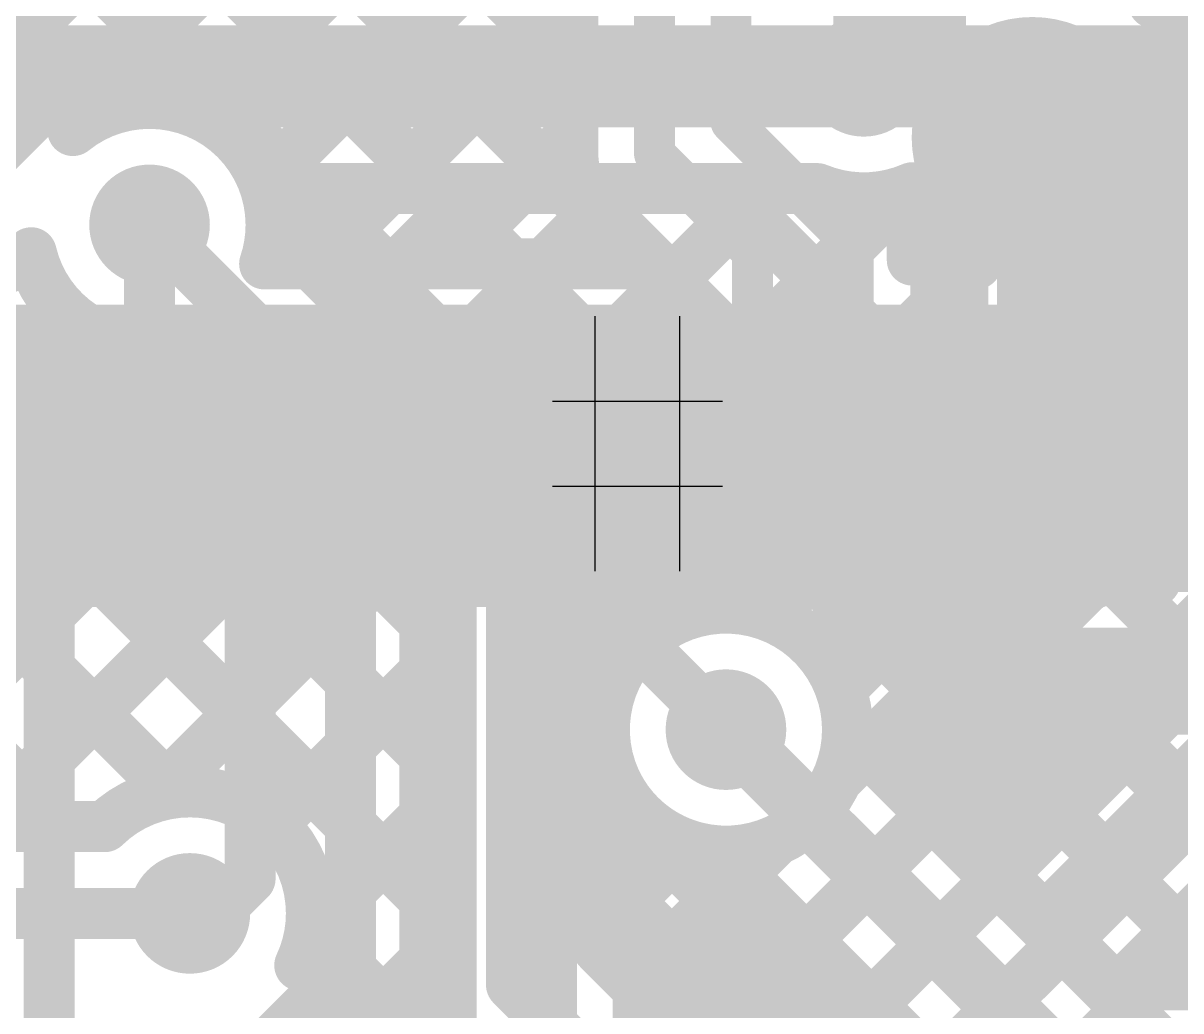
# Model space of a CAD drawing. Header units: millimetres. Extents: x 0.79 to 4.38, y 0.99 to 3.94.
# Drawn here: x 2.8004 to 3.0271, y 2.0489 to 2.2424 of the extents above; entities that cross this region are included whole.
import ezdxf

# ---------------------------------------------------------------- set-up
doc = ezdxf.new("R2010")
doc.units = ezdxf.units.MM
doc.header["$MEASUREMENT"] = 0
for name, color, linetype in [('BottomLayer', 5, 'Continuous'), ('BottomOverlay', 54, 'Continuous'), ('BottomPaste', 16, 'Continuous'), ('BottomSolder', 6, 'Continuous'), ('MultiLayer', 9, 'Continuous'), ('TopLayer', 1, 'Continuous'), ('TopOverlay', 2, 'Continuous'), ('TopPaste', 8, 'Continuous'), ('TopSolder', 216, 'Continuous'), ('ViaHoleLayer', 16, 'Continuous')]:
    doc.layers.add(name, color=color, linetype=linetype)

# ---------------------------------------------------------------- blocks, each defined once
blk = doc.blocks.new('C__0603_B_77')
at = {"layer": 'BottomLayer'}
for points in [[(-0.045, 0.0175), (-0.045, -0.0175), (-0.015, 0.0175), (-0.015, -0.0175)], [(0.015, 0.0175), (0.015, -0.0175), (0.045, 0.0175), (0.045, -0.0175)]]:
    blk.add_solid(points, dxfattribs=at)
at = {"layer": 'BottomOverlay', "const_width": 0.01}
for points in [[(0.052, 0.024), (-0.052, 0.024)], [(-0.052, -0.024), (-0.052, 0.024)], [(0.052, -0.024), (0.052, 0.024)], [(0.052, -0.024), (-0.052, -0.024)]]:
    blk.add_lwpolyline(points, dxfattribs=at)
at = {"layer": 'BottomOverlay', "const_width": 0.005}
for points in [[(-0.0545, 0.024, 1), (-0.0495, 0.024, 1)], [(-0.0545, 0.024, 1), (-0.0495, 0.024, 1)], [(0.0495, 0.024, 1), (0.0545, 0.024, 1)], [(0.0495, 0.024, 1), (0.0545, 0.024, 1)], [(-0.0545, -0.024, 1), (-0.0495, -0.024, 1)], [(-0.0545, -0.024, 1), (-0.0495, -0.024, 1)], [(0.0495, -0.024, 1), (0.0545, -0.024, 1)], [(0.0495, -0.024, 1), (0.0545, -0.024, 1)]]:
    blk.add_lwpolyline(points, format="xyb", close=True, dxfattribs=at)
at = {"layer": 'BottomPaste'}
for points in [[(-0.045, 0.0175), (-0.045, -0.0175), (-0.015, 0.0175), (-0.015, -0.0175)], [(0.015, 0.0175), (0.015, -0.0175), (0.045, 0.0175), (0.045, -0.0175)]]:
    blk.add_solid(points, dxfattribs=at)
at = {"layer": 'BottomSolder'}
for points in [[(-0.049, 0.0215), (-0.049, -0.0215), (-0.011, 0.0215), (-0.011, -0.0215)], [(0.011, 0.0215), (0.011, -0.0215), (0.049, 0.0215), (0.049, -0.0215)]]:
    blk.add_solid(points, dxfattribs=at)
blk = doc.blocks.new('C__0402_B_79')
at = {"layer": 'BottomLayer'}
for points in [[(-0.0275, 0.0125), (-0.0275, -0.0125), (-0.0095, 0.0125), (-0.0095, -0.0125)], [(0.0095, 0.0125), (0.0095, -0.0125), (0.0275, 0.0125), (0.0275, -0.0125)]]:
    blk.add_solid(points, dxfattribs=at)
at = {"layer": 'BottomOverlay', "const_width": 0.01}
for points in [[(-0.034, 0.019), (-0.034, -0.0185)], [(0.034, 0.019), (-0.034, 0.019)], [(0.034, 0.019), (0.034, -0.0185)], [(0.034, -0.0185), (-0.034, -0.0185)]]:
    blk.add_lwpolyline(points, dxfattribs=at)
at = {"layer": 'BottomOverlay', "const_width": 0.005}
for points in [[(-0.0365, 0.019, 1), (-0.0315, 0.019, 1)], [(-0.0365, 0.019, 1), (-0.0315, 0.019, 1)], [(0.0315, 0.019, 1), (0.0365, 0.019, 1)], [(0.0315, 0.019, 1), (0.0365, 0.019, 1)], [(-0.0365, -0.0185, 1), (-0.0315, -0.0185, 1)], [(-0.0365, -0.0185, 1), (-0.0315, -0.0185, 1)], [(0.0315, -0.0185, 1), (0.0365, -0.0185, 1)], [(0.0315, -0.0185, 1), (0.0365, -0.0185, 1)]]:
    blk.add_lwpolyline(points, format="xyb", close=True, dxfattribs=at)
at = {"layer": 'BottomPaste'}
for points in [[(-0.0275, 0.0125), (-0.0275, -0.0125), (-0.0095, 0.0125), (-0.0095, -0.0125)], [(0.0095, 0.0125), (0.0095, -0.0125), (0.0275, 0.0125), (0.0275, -0.0125)]]:
    blk.add_solid(points, dxfattribs=at)
at = {"layer": 'BottomSolder'}
for points in [[(-0.0315, 0.0165), (-0.0315, -0.0165), (-0.0055, 0.0165), (-0.0055, -0.0165)], [(0.0055, 0.0165), (0.0055, -0.0165), (0.0315, 0.0165), (0.0315, -0.0165)]]:
    blk.add_solid(points, dxfattribs=at)
blk = doc.blocks.new('STM32F070CBT6TR_258')
at = {"layer": 'TopLayer'}
for points in [[(-0.11417, 0.13976), (-0.10236, 0.13976), (-0.11417, 0.19094), (-0.10236, 0.19094)], [(-0.09449, 0.13976), (-0.08268, 0.13976), (-0.09449, 0.19094), (-0.08268, 0.19094)], [(-0.0748, 0.13976), (-0.06299, 0.13976), (-0.0748, 0.19094), (-0.06299, 0.19094)], [(-0.05512, 0.13976), (-0.04331, 0.13976), (-0.05512, 0.19094), (-0.04331, 0.19094)], [(-0.03543, 0.13976), (-0.02362, 0.13976), (-0.03543, 0.19094), (-0.02362, 0.19094)], [(-0.01575, 0.13976), (-0.00394, 0.13976), (-0.01575, 0.19094), (-0.00394, 0.19094)], [(0.00394, 0.13976), (0.01575, 0.13976), (0.00394, 0.19094), (0.01575, 0.19094)], [(0.02362, 0.13976), (0.03543, 0.13976), (0.02362, 0.19094), (0.03543, 0.19094)], [(0.04331, 0.13976), (0.05512, 0.13976), (0.04331, 0.19094), (0.05512, 0.19094)], [(0.06299, 0.13976), (0.0748, 0.13976), (0.06299, 0.19094), (0.0748, 0.19094)], [(0.08268, 0.13976), (0.09449, 0.13976), (0.08268, 0.19094), (0.09449, 0.19094)]]:
    blk.add_solid(points, dxfattribs=at)
at = {"layer": 'TopOverlay', "const_width": 0.01}
blk.add_lwpolyline([(-0.125, 0.165), (-0.165, 0.125)], dxfattribs=at)
at = {"layer": 'TopOverlay'}
for points, const_width in [([(-0.1275, 0.165, 1), (-0.1225, 0.165, 1)], 0.005), ([(-0.09219, 0.103, 1), (-0.11581, 0.103, 1)], 0.02362), ([(-0.12172, 0.103, 1), (-0.10991, 0.103, 1)], 0.01181), ([(-0.09809, 0.103, 1), (-0.08628, 0.103, 1)], 0.01181)]:
    blk.add_lwpolyline(points, format="xyb", close=True, dxfattribs=dict(at, const_width=const_width))
at = {"layer": 'TopPaste'}
for points in [[(-0.11417, 0.13976), (-0.10236, 0.13976), (-0.11417, 0.19094), (-0.10236, 0.19094)], [(-0.09449, 0.13976), (-0.08268, 0.13976), (-0.09449, 0.19094), (-0.08268, 0.19094)], [(-0.0748, 0.13976), (-0.06299, 0.13976), (-0.0748, 0.19094), (-0.06299, 0.19094)], [(-0.05512, 0.13976), (-0.04331, 0.13976), (-0.05512, 0.19094), (-0.04331, 0.19094)], [(-0.03543, 0.13976), (-0.02362, 0.13976), (-0.03543, 0.19094), (-0.02362, 0.19094)], [(-0.01575, 0.13976), (-0.00394, 0.13976), (-0.01575, 0.19094), (-0.00394, 0.19094)], [(0.00394, 0.13976), (0.01575, 0.13976), (0.00394, 0.19094), (0.01575, 0.19094)], [(0.02362, 0.13976), (0.03543, 0.13976), (0.02362, 0.19094), (0.03543, 0.19094)], [(0.04331, 0.13976), (0.05512, 0.13976), (0.04331, 0.19094), (0.05512, 0.19094)], [(0.06299, 0.13976), (0.0748, 0.13976), (0.06299, 0.19094), (0.0748, 0.19094)], [(0.08268, 0.13976), (0.09449, 0.13976), (0.08268, 0.19094), (0.09449, 0.19094)]]:
    blk.add_solid(points, dxfattribs=at)
at = {"layer": 'TopSolder'}
for points in [[(-0.11817, 0.13576), (-0.09836, 0.13576), (-0.11817, 0.19494), (-0.09836, 0.19494)], [(-0.09849, 0.13576), (-0.07868, 0.13576), (-0.09849, 0.19494), (-0.07868, 0.19494)], [(-0.0788, 0.13576), (-0.05899, 0.13576), (-0.0788, 0.19494), (-0.05899, 0.19494)], [(-0.05912, 0.13576), (-0.03931, 0.13576), (-0.05912, 0.19494), (-0.03931, 0.19494)], [(-0.03943, 0.13576), (-0.01962, 0.13576), (-0.03943, 0.19494), (-0.01962, 0.19494)], [(-0.01975, 0.13576), (0.00006, 0.13576), (-0.01975, 0.19494), (0.00006, 0.19494)], [(-0.00006, 0.13576), (0.01975, 0.13576), (-0.00006, 0.19494), (0.01975, 0.19494)], [(0.01962, 0.13576), (0.03943, 0.13576), (0.01962, 0.19494), (0.03943, 0.19494)], [(0.03931, 0.13576), (0.05912, 0.13576), (0.03931, 0.19494), (0.05912, 0.19494)], [(0.05899, 0.13576), (0.0788, 0.13576), (0.05899, 0.19494), (0.0788, 0.19494)], [(0.07868, 0.13576), (0.09849, 0.13576), (0.07868, 0.19494), (0.09849, 0.19494)]]:
    blk.add_solid(points, dxfattribs=at)

msp = doc.modelspace()

# ---------------------------------------------------------------- linework, layer by layer
at = {"layer": 'BottomLayer'}
for points, const_width in [([(2.55837, 2.33481), (2.80818, 2.085)], 0.01), ([(2.78692, 2.21592), (2.803, 2.232)], 0.02), ([(2.803, 2.232), (2.965, 2.232)], 0.02), ([(3.00042, 2.06704), (3.16638, 2.233)], 0.01), ([(3.01567, 2.054), (3.19467, 2.233)], 0.01), ([(2.951, 2.23046), (2.98362, 2.23046)], 0.012), ([(2.98362, 2.23046), (3.00008, 2.214)], 0.012), ([(3.00108, 2.22008), (3.004, 2.223)], 0.012), ([(3.00108, 2.217), (3.05725, 2.217)], 0.02), ([(3.00108, 2.15765), (3.00108, 2.215)], 0.02), ([(3.00108, 2.217), (3.00108, 2.22008)], 0.012), ([(3.00108, 2.215), (3.00108, 2.217)], 0.012), ([(3.00008, 2.214), (3.00108, 2.215)], 0.012), ([(2.98628, 2.08118), (3.11888, 2.21378)], 0.01), ([(2.84783, 2.21), (2.95589, 2.21)], 0.01), ([(2.85129, 2.20075), (2.86054, 2.21)], 0.01), ([(2.85289, 2.21), (2.93524, 2.12765)], 0.01), ([(2.86543, 2.18661), (2.88882, 2.21)], 0.01), ([(2.87957, 2.17247), (2.91711, 2.21)], 0.01), ([(2.88117, 2.21), (3.03717, 2.054)], 0.01), ([(2.89372, 2.15832), (2.94539, 2.21)], 0.01), ([(2.90786, 2.14418), (2.97339, 2.20972)], 0.01), ([(2.90946, 2.21), (2.98008, 2.13937)], 0.01), ([(2.93774, 2.21), (2.97908, 2.16866)], 0.01), ([(2.96768, 2.20834), (2.9745, 2.20152)], 0.01), ([(2.9745, 2.196), (2.9745, 2.21017)], 0.01), ([(2.8251, 2.2029), (2.896, 2.132)], 0.01), ([(2.84891, 2.20313), (2.908, 2.14404)], 0.01), ([(2.9745, 2.196), (2.97908, 2.196)], 0.01), ([(2.97908, 2.15765), (2.97908, 2.196)], 0.01), ([(3.02208, 2.14527), (3.07292, 2.1961)], 0.01), ([(3.02308, 2.17455), (3.04353, 2.195)], 0.01), ([(3.02308, 2.15765), (3.02308, 2.195)], 0.01), ([(3.02308, 2.195), (3.05725, 2.195)], 0.01), ([(2.72752, 2.19395), (2.82986, 2.0916)], 0.01), ([(2.75583, 2.19392), (2.879, 2.07075)], 0.01), ([(2.78591, 2.19213), (2.879, 2.09903)], 0.01), ([(2.70725, 2.085), (2.80829, 2.18604)], 0.01), ([(2.913, 2.12104), (2.97908, 2.18712)], 0.01), ([(3.02308, 2.18123), (3.15031, 2.054)], 0.01), ([(2.82487, 2.17909), (2.879, 2.12496)], 0.01), ([(2.73554, 2.085), (2.82725, 2.17671)], 0.01), ([(2.96408, 2.1315), (2.96408, 2.15765)], 0.02), ([(2.76382, 2.085), (2.84139, 2.16257)], 0.01), ([(2.94649, 2.12625), (2.97908, 2.15884)], 0.01), ([(3.02266, 2.15336), (3.12202, 2.054)], 0.01), ([(2.98008, 2.13315), (2.98008, 2.15109)], 0.01), ([(3.02208, 2.13315), (3.02208, 2.15109)], 0.01), ([(2.79211, 2.085), (2.85553, 2.14843)], 0.01), ([(2.98008, 2.13937), (2.98631, 2.13315)], 0.01), ([(2.96408, 2.1315), (2.98258, 2.113)], 0.02), ([(2.82622, 2.09082), (2.86968, 2.13428)], 0.01), ([(2.896, 2.054), (2.896, 2.132)], 0.01), ([(2.913, 2.06104), (2.913, 2.132)], 0.01), ([(2.96045, 2.11192), (2.98167, 2.13315)], 0.01), ([(2.97213, 2.09532), (3.00996, 2.13315)], 0.01), ([(2.98008, 2.13315), (3.02208, 2.13315)], 0.01), ([(2.98631, 2.13315), (3.06546, 2.054)], 0.01), ([(3.01459, 2.13315), (3.09374, 2.054)], 0.01), ([(2.879, 2.054), (2.879, 2.12496)], 0.01), ([(2.913, 2.1216), (2.91788, 2.11673)], 0.01), ([(2.98258, 2.113), (3.148, 2.113)], 0.02), ([(2.84916, 2.08549), (2.879, 2.11532)], 0.01), ([(2.938, 2.104), (3.006, 2.036)], 0.012), ([(2.96175, 2.10571), (3.01346, 2.054)], 0.01), ([(2.913, 2.09276), (2.91575, 2.09551)], 0.01), ([(2.913, 2.09332), (2.98432, 2.022)], 0.01), ([(2.85657, 2.06461), (2.879, 2.08704)], 0.01), ([(2.55467, 2.085), (2.81633, 2.085)], 0.01), ([(2.913, 2.06447), (2.93008, 2.08155)], 0.01), ([(2.93629, 2.08025), (2.99325, 2.0233)], 0.01), ([(2.92543, 2.04861), (2.94668, 2.06987)], 0.01), ([(2.538, 2.068), (2.833, 2.068)], 0.01), ([(2.8566, 2.06486), (2.94547, 1.976)], 0.01), ([(2.913, 2.06503), (2.95603, 2.022)], 0.01), ([(2.913, 2.06104), (2.95204, 2.022)], 0.01), ([(2.86538, 2.04513), (2.879, 2.05876)], 0.01), ([(2.896, 2.054), (2.945, 2.005)], 0.01), ([(2.93957, 2.03447), (2.96082, 2.05572)], 0.01), ([(3.01346, 2.054), (3.31939, 2.054)], 0.01)]:
    msp.add_lwpolyline(points, dxfattribs=dict(at, const_width=const_width))
for points, const_width in [([(2.95909, 2.232, 1), (2.97091, 2.232, 1)], 0.01181), ([(2.798, 2.232, 1), (2.808, 2.232, 1)], 0.01), ([(2.798, 2.232, 1), (2.808, 2.232, 1)], 0.01), ([(2.96, 2.232, 1), (2.97, 2.232, 1)], 0.01), ([(2.948, 2.23046, 1), (2.954, 2.23046, 1)], 0.006), ([(2.98062, 2.23046, 1), (2.98662, 2.23046, 1)], 0.006), ([(2.98062, 2.23046, 1), (2.98662, 2.23046, 1)], 0.006), ([(3.001, 2.223, 1), (3.007, 2.223, 1)], 0.006), ([(2.99608, 2.217, 1), (3.00608, 2.217, 1)], 0.01), ([(2.99608, 2.215, 1), (3.00608, 2.215, 1)], 0.01), ([(2.99808, 2.22008, 1), (3.00408, 2.22008, 1)], 0.006), ([(2.99808, 2.22008, 1), (3.00408, 2.22008, 1)], 0.006), ([(2.99808, 2.217, 1), (3.00408, 2.217, 1)], 0.006), ([(2.99808, 2.217, 1), (3.00408, 2.217, 1)], 0.006), ([(2.99708, 2.214, 1), (3.00308, 2.214, 1)], 0.006), ([(2.99708, 2.214, 1), (3.00308, 2.214, 1)], 0.006), ([(2.99808, 2.215, 1), (3.00408, 2.215, 1)], 0.006), ([(2.99808, 2.215, 1), (3.00408, 2.215, 1)], 0.006), ([(2.8192, 2.2029, 1), (2.83101, 2.2029, 1)], 0.01181), ([(2.84533, 2.21, 1), (2.85033, 2.21, 1)], 0.005), ([(2.84533, 2.21, 1), (2.85033, 2.21, 1)], 0.005), ([(2.85039, 2.21, 1), (2.85539, 2.21, 1)], 0.005), ([(2.85804, 2.21, 1), (2.86304, 2.21, 1)], 0.005), ([(2.87867, 2.21, 1), (2.88367, 2.21, 1)], 0.005), ([(2.88632, 2.21, 1), (2.89132, 2.21, 1)], 0.005), ([(2.90696, 2.21, 1), (2.91196, 2.21, 1)], 0.005), ([(2.91461, 2.21, 1), (2.91961, 2.21, 1)], 0.005), ([(2.93524, 2.21, 1), (2.94024, 2.21, 1)], 0.005), ([(2.94289, 2.21, 1), (2.94789, 2.21, 1)], 0.005), ([(2.95339, 2.21, 1), (2.95839, 2.21, 1)], 0.005), ([(2.95339, 2.21, 1), (2.95839, 2.21, 1)], 0.005), ([(2.96518, 2.20834, 1), (2.97018, 2.20834, 1)], 0.005), ([(2.97089, 2.20972, 1), (2.97589, 2.20972, 1)], 0.005), ([(2.972, 2.21017, 1), (2.977, 2.21017, 1)], 0.005), ([(2.972, 2.21017, 1), (2.977, 2.21017, 1)], 0.005), ([(2.8226, 2.2029, 1), (2.8276, 2.2029, 1)], 0.005), ([(2.84641, 2.20313, 1), (2.85141, 2.20313, 1)], 0.005), ([(2.84641, 2.20313, 1), (2.85141, 2.20313, 1)], 0.005), ([(2.972, 2.20152, 1), (2.977, 2.20152, 1)], 0.005), ([(2.84879, 2.20075, 1), (2.85379, 2.20075, 1)], 0.005), ([(2.79943, 2.19743, 1), (2.80443, 2.19743, 1)], 0.005), ([(2.79943, 2.19743, 1), (2.80443, 2.19743, 1)], 0.005), ([(2.972, 2.196, 1), (2.977, 2.196, 1)], 0.005), ([(2.972, 2.196, 1), (2.977, 2.196, 1)], 0.005), ([(2.97658, 2.196, 1), (2.98158, 2.196, 1)], 0.005), ([(2.97658, 2.196, 1), (2.98158, 2.196, 1)], 0.005), ([(3.02058, 2.195, 1), (3.02558, 2.195, 1)], 0.005), ([(3.02058, 2.195, 1), (3.02558, 2.195, 1)], 0.005), ([(2.80579, 2.18604, 1), (2.81079, 2.18604, 1)], 0.005), ([(2.86293, 2.18661, 1), (2.86793, 2.18661, 1)], 0.005), ([(2.97658, 2.18712, 1), (2.98158, 2.18712, 1)], 0.005), ([(3.02058, 2.18123, 1), (3.02558, 2.18123, 1)], 0.005), ([(2.82237, 2.17909, 1), (2.82737, 2.17909, 1)], 0.005), ([(2.82237, 2.17909, 1), (2.82737, 2.17909, 1)], 0.005), ([(2.82475, 2.17671, 1), (2.82975, 2.17671, 1)], 0.005), ([(3.02058, 2.17455, 1), (3.02558, 2.17455, 1)], 0.005), ([(2.87707, 2.17247, 1), (2.88207, 2.17247, 1)], 0.005), ([(2.97658, 2.16866, 1), (2.98158, 2.16866, 1)], 0.005), ([(2.95908, 2.15765, 1), (2.96908, 2.15765, 1)], 0.01), ([(2.99608, 2.15765, 1), (3.00608, 2.15765, 1)], 0.01), ([(2.83889, 2.16257, 1), (2.84389, 2.16257, 1)], 0.005), ([(2.89122, 2.15832, 1), (2.89622, 2.15832, 1)], 0.005), ([(2.97658, 2.15884, 1), (2.98158, 2.15884, 1)], 0.005), ([(2.97658, 2.15765, 1), (2.98158, 2.15765, 1)], 0.005), ([(2.97658, 2.15765, 1), (2.98158, 2.15765, 1)], 0.005), ([(3.02058, 2.15765, 1), (3.02558, 2.15765, 1)], 0.005), ([(3.02058, 2.15765, 1), (3.02558, 2.15765, 1)], 0.005), ([(3.02016, 2.15336, 1), (3.02516, 2.15336, 1)], 0.005), ([(2.97758, 2.15109, 1), (2.98258, 2.15109, 1)], 0.005), ([(2.97758, 2.15109, 1), (2.98258, 2.15109, 1)], 0.005), ([(3.01958, 2.15109, 1), (3.02458, 2.15109, 1)], 0.005), ([(3.01958, 2.15109, 1), (3.02458, 2.15109, 1)], 0.005), ([(2.85303, 2.14843, 1), (2.85803, 2.14843, 1)], 0.005), ([(3.01958, 2.14527, 1), (3.02458, 2.14527, 1)], 0.005), ([(2.90536, 2.14418, 1), (2.91036, 2.14418, 1)], 0.005), ([(2.9055, 2.14404, 1), (2.9105, 2.14404, 1)], 0.005), ([(2.9055, 2.14404, 1), (2.9105, 2.14404, 1)], 0.005), ([(2.90552, 2.14402, 1), (2.91052, 2.14402, 1)], 0.005), ([(2.97758, 2.13937, 1), (2.98258, 2.13937, 1)], 0.005), ([(2.97758, 2.13937, 1), (2.98258, 2.13937, 1)], 0.005), ([(2.95908, 2.1315, 1), (2.96908, 2.1315, 1)], 0.01), ([(2.95908, 2.1315, 1), (2.96908, 2.1315, 1)], 0.01), ([(2.86718, 2.13428, 1), (2.87218, 2.13428, 1)], 0.005), ([(2.8935, 2.132, 1), (2.8985, 2.132, 1)], 0.005), ([(2.8935, 2.132, 1), (2.8985, 2.132, 1)], 0.005), ([(2.9105, 2.132, 1), (2.9155, 2.132, 1)], 0.005), ([(2.9105, 2.132, 1), (2.9155, 2.132, 1)], 0.005), ([(2.9105, 2.132, 1), (2.9155, 2.132, 1)], 0.005), ([(2.97758, 2.13315, 1), (2.98258, 2.13315, 1)], 0.005), ([(2.97758, 2.13315, 1), (2.98258, 2.13315, 1)], 0.005), ([(2.97917, 2.13315, 1), (2.98417, 2.13315, 1)], 0.005), ([(2.98381, 2.13315, 1), (2.98881, 2.13315, 1)], 0.005), ([(2.98381, 2.13315, 1), (2.98881, 2.13315, 1)], 0.005), ([(3.00746, 2.13315, 1), (3.01246, 2.13315, 1)], 0.005), ([(3.01209, 2.13315, 1), (3.01709, 2.13315, 1)], 0.005), ([(3.01958, 2.13315, 1), (3.02458, 2.13315, 1)], 0.005), ([(3.01958, 2.13315, 1), (3.02458, 2.13315, 1)], 0.005), ([(2.93274, 2.12765, 1), (2.93774, 2.12765, 1)], 0.005), ([(2.8765, 2.12496, 1), (2.8815, 2.12496, 1)], 0.005), ([(2.8765, 2.12496, 1), (2.8815, 2.12496, 1)], 0.005), ([(2.94399, 2.12625, 1), (2.94899, 2.12625, 1)], 0.005), ([(2.9105, 2.1216, 1), (2.9155, 2.1216, 1)], 0.005), ([(2.9105, 2.12104, 1), (2.9155, 2.12104, 1)], 0.005), ([(2.97668, 2.113, 1), (2.98849, 2.113, 1)], 0.01181), ([(2.97758, 2.113, 1), (2.98758, 2.113, 1)], 0.01), ([(2.97758, 2.113, 1), (2.98758, 2.113, 1)], 0.01), ([(2.8765, 2.11532, 1), (2.8815, 2.11532, 1)], 0.005), ([(2.91538, 2.11673, 1), (2.92038, 2.11673, 1)], 0.005), ([(2.93209, 2.104, 1), (2.94391, 2.104, 1)], 0.01181), ([(2.95795, 2.11192, 1), (2.96295, 2.11192, 1)], 0.005), ([(2.935, 2.104, 1), (2.941, 2.104, 1)], 0.006), ([(2.95925, 2.10571, 1), (2.96425, 2.10571, 1)], 0.005), ([(2.95925, 2.10571, 1), (2.96425, 2.10571, 1)], 0.005), ([(2.8765, 2.09903, 1), (2.8815, 2.09903, 1)], 0.005), ([(2.91325, 2.09551, 1), (2.91825, 2.09551, 1)], 0.005), ([(2.96963, 2.09532, 1), (2.97463, 2.09532, 1)], 0.005), ([(2.9105, 2.09332, 1), (2.9155, 2.09332, 1)], 0.005), ([(2.9105, 2.09276, 1), (2.9155, 2.09276, 1)], 0.005), ([(2.82372, 2.09082, 1), (2.82872, 2.09082, 1)], 0.005), ([(2.82736, 2.0916, 1), (2.83236, 2.0916, 1)], 0.005), ([(2.8765, 2.08704, 1), (2.8815, 2.08704, 1)], 0.005), ([(2.80568, 2.085, 1), (2.81068, 2.085, 1)], 0.005), ([(2.81383, 2.085, 1), (2.81883, 2.085, 1)], 0.005), ([(2.81383, 2.085, 1), (2.81883, 2.085, 1)], 0.005), ([(2.84666, 2.08549, 1), (2.85166, 2.08549, 1)], 0.005), ([(2.92758, 2.08155, 1), (2.93258, 2.08155, 1)], 0.005), ([(2.98378, 2.08118, 1), (2.98878, 2.08118, 1)], 0.005), ([(2.93379, 2.08025, 1), (2.93879, 2.08025, 1)], 0.005), ([(2.93379, 2.08025, 1), (2.93879, 2.08025, 1)], 0.005), ([(2.82709, 2.068, 1), (2.83891, 2.068, 1)], 0.01181), ([(2.8765, 2.07075, 1), (2.8815, 2.07075, 1)], 0.005), ([(2.94418, 2.06987, 1), (2.94918, 2.06987, 1)], 0.005), ([(2.8305, 2.068, 1), (2.8355, 2.068, 1)], 0.005), ([(2.85431, 2.068, 1), (2.85931, 2.068, 1)], 0.005), ([(2.85431, 2.068, 1), (2.85931, 2.068, 1)], 0.005), ([(2.99792, 2.06704, 1), (3.00292, 2.06704, 1)], 0.005), ([(2.85407, 2.06461, 1), (2.85907, 2.06461, 1)], 0.005), ([(2.8541, 2.06486, 1), (2.8591, 2.06486, 1)], 0.005), ([(2.9105, 2.06503, 1), (2.9155, 2.06503, 1)], 0.005), ([(2.9105, 2.06447, 1), (2.9155, 2.06447, 1)], 0.005), ([(2.9105, 2.06104, 1), (2.9155, 2.06104, 1)], 0.005), ([(2.9105, 2.06104, 1), (2.9155, 2.06104, 1)], 0.005), ([(2.8765, 2.05876, 1), (2.8815, 2.05876, 1)], 0.005), ([(2.85203, 2.05783, 1), (2.85703, 2.05783, 1)], 0.005), ([(2.85203, 2.05783, 1), (2.85703, 2.05783, 1)], 0.005), ([(2.8765, 2.054, 1), (2.8815, 2.054, 1)], 0.005), ([(2.8765, 2.054, 1), (2.8815, 2.054, 1)], 0.005), ([(2.8765, 2.054, 1), (2.8815, 2.054, 1)], 0.005), ([(2.8935, 2.054, 1), (2.8985, 2.054, 1)], 0.005), ([(2.8935, 2.054, 1), (2.8985, 2.054, 1)], 0.005), ([(2.95832, 2.05572, 1), (2.96332, 2.05572, 1)], 0.005), ([(3.01096, 2.054, 1), (3.01596, 2.054, 1)], 0.005), ([(3.01096, 2.054, 1), (3.01596, 2.054, 1)], 0.005), ([(3.01317, 2.054, 1), (3.01817, 2.054, 1)], 0.005), ([(2.92293, 2.04861, 1), (2.92793, 2.04861, 1)], 0.005), ([(2.86288, 2.04513, 1), (2.86788, 2.04513, 1)], 0.005)]:
    msp.add_lwpolyline(points, format="xyb", close=True, dxfattribs=dict(at, const_width=const_width))
at = {"layer": 'BottomLayer', "const_width": 0.01}
for points in [[(2.84783, 2.21, -0.073422), (2.84891, 2.20313)], [(2.9745, 2.21017, -0.203474), (2.95589, 2.21)], [(2.80193, 2.19743, -0.275294), (2.77781, 2.19392)], [(2.82487, 2.17909, -0.34518), (2.80193, 2.19743)], [(2.98008, 2.15109, -0.075811), (2.97908, 2.15765)], [(3.02308, 2.15765, -0.075811), (3.02208, 2.15109)], [(2.908, 2.14404, -0.199327), (2.913, 2.132)], [(2.90802, 2.14402, -0.198912), (2.913, 2.132)], [(2.93629, 2.08025, -2.1888), (2.96175, 2.10571)], [(2.81633, 2.085, -0.664665), (2.85681, 2.068)], [(2.85681, 2.068, -0.110743), (2.85453, 2.05783)], [(2.85453, 2.05783, -0.272794), (2.86681, 2.037)], [(2.88398, 2.04198, -0.198912), (2.879, 2.054)], [(2.884, 2.04196, -0.199327), (2.879, 2.054)]]:
    msp.add_lwpolyline(points, format="xyb", dxfattribs=at)
at = {"layer": 'BottomOverlay'}
for p, q in [((2.91233, 2.185), (2.91233, 2.13502)), ((2.92899, 2.13502), (2.92899, 2.185)), ((2.904, 2.16834), (2.93732, 2.16834)), ((2.904, 2.15168), (2.92899, 2.15168)), ((2.92899, 2.15168), (2.93732, 2.15168))]:
    msp.add_line(p, q, dxfattribs=at)
at = {"layer": 'MultiLayer', "const_width": 0.01181}
for points in [[(2.95909, 2.232, 1), (2.97091, 2.232, 1)], [(2.8192, 2.2029, 1), (2.83101, 2.2029, 1)], [(2.97668, 2.113, 1), (2.98849, 2.113, 1)], [(2.93209, 2.104, 1), (2.94391, 2.104, 1)], [(2.82709, 2.068, 1), (2.83891, 2.068, 1)]]:
    msp.add_lwpolyline(points, format="xyb", close=True, dxfattribs=at)
at = {"layer": 'TopLayer'}
for points, const_width in [([(2.924, 2.21679), (2.924, 2.399)], 0.008), ([(2.939, 2.223), (2.939, 2.39116)], 0.008), ([(2.908, 2.21679), (2.908, 2.38237)], 0.01), ([(2.76624, 2.37584), (2.908, 2.23408)], 0.01), ([(2.76624, 2.35038), (2.92138, 2.19524)], 0.01), ([(2.79735, 2.23732), (2.908, 2.34797)], 0.01), ([(2.969, 2.236), (2.969, 2.336)], 0.02), ([(2.76624, 2.32493), (2.89593, 2.19524)], 0.01), ([(2.80936, 2.22388), (2.908, 2.32252)], 0.01), ([(2.76624, 2.29947), (2.87047, 2.19524)], 0.01), ([(2.83534, 2.2244), (2.908, 2.29706)], 0.01), ([(2.76624, 2.27402), (2.81555, 2.22471)], 0.01), ([(2.84747, 2.21107), (2.908, 2.27161)], 0.01), ([(3.02176, 2.24635), (3.02176, 2.25232)], 0.01), ([(3.02176, 2.24635), (3.02176, 2.25232)], 0.01), ([(2.85709, 2.19524), (2.908, 2.24615)], 0.01), ([(2.965, 2.232), (2.969, 2.236)], 0.02), ([(2.965, 2.232), (3.005, 2.232)], 0.02), ([(3.005, 2.232), (3.019, 2.218)], 0.02), ([(2.939, 2.223), (2.9629, 2.1991)], 0.008), ([(3.019, 2.2029), (3.019, 2.218)], 0.02), ([(2.88254, 2.19524), (2.908, 2.22069)], 0.01), ([(2.924, 2.21679), (2.94321, 2.19757)], 0.008), ([(2.97461, 2.21), (2.987, 2.21)], 0.01), ([(2.98299, 2.21), (2.987, 2.20599)], 0.01), ([(2.987, 2.19524), (2.987, 2.21)], 0.01), ([(2.9127, 2.20546), (2.92292, 2.19524)], 0.01), ([(2.8251, 2.15765), (2.8251, 2.2029)], 0.01), ([(2.908, 2.19524), (2.91546, 2.2027)], 0.01), ([(2.9789, 2.19524), (2.9789, 2.1991)], 0.01), ([(2.9629, 2.15765), (2.9629, 2.1991)], 0.008), ([(2.98437, 2.19524), (2.987, 2.19787)], 0.01), ([(2.84765, 2.19524), (2.86269, 2.19524)], 0.01), ([(2.84765, 2.19524), (2.86269, 2.19524)], 0.01), ([(2.86269, 2.19524), (2.86625, 2.19524)], 0.01), ([(2.86625, 2.19524), (2.88238, 2.19524)], 0.01), ([(2.86625, 2.19524), (2.88238, 2.19524)], 0.01), ([(2.88238, 2.19524), (2.88594, 2.19524)], 0.01), ([(2.88594, 2.19524), (2.90206, 2.19524)], 0.01), ([(2.88594, 2.19524), (2.90206, 2.19524)], 0.01), ([(2.90206, 2.19524), (2.90562, 2.19524)], 0.01), ([(2.90562, 2.19524), (2.92175, 2.19524)], 0.01), ([(2.90562, 2.19524), (2.92175, 2.19524)], 0.01), ([(2.94321, 2.15765), (2.94321, 2.19757)], 0.008), ([(2.9808, 2.12006), (2.9808, 2.19524)], 0.01), ([(2.9808, 2.19167), (2.98436, 2.19523)], 0.01), ([(2.98436, 2.12006), (2.98436, 2.19524)], 0.01), ([(2.9808, 2.18673), (2.98436, 2.18317)], 0.01), ([(2.9808, 2.16622), (2.98436, 2.16978)], 0.01), ([(2.9808, 2.16127), (2.98436, 2.15771)], 0.01), ([(2.80542, 1.99758), (2.80542, 2.15765)], 0.01), ([(2.84479, 2.07479), (2.84479, 2.15765)], 0.01), ([(2.86447, 2.05847), (2.86447, 2.15765)], 0.01), ([(2.88416, 2.03316), (2.88416, 2.15765)], 0.01), ([(2.90384, 2.01084), (2.90384, 2.15765)], 0.01), ([(2.92353, 2.11847), (2.92353, 2.15765)], 0.01), ([(2.98258, 2.113), (2.98258, 2.15765)], 0.01), ([(2.9808, 2.14076), (2.98436, 2.14432)], 0.01), ([(2.9808, 2.13582), (2.98436, 2.13226)], 0.01), ([(2.95558, 2.12006), (2.96112, 2.12006)], 0.01), ([(2.95558, 2.12006), (2.96112, 2.12006)], 0.01), ([(2.95758, 2.11754), (2.9601, 2.12006)], 0.01), ([(2.9597, 2.09421), (2.98555, 2.12006)], 0.01), ([(2.96112, 2.12006), (2.9808, 2.12006)], 0.01), ([(2.97111, 2.12006), (3.12216, 1.969)], 0.01), ([(2.91086, 1.969), (3.06086, 2.119)], 0.01), ([(2.91829, 2.00188), (3.03541, 2.119)], 0.01), ([(2.92084, 2.02989), (3.00995, 2.119)], 0.01), ([(2.92353, 2.11847), (2.938, 2.104)], 0.01), ([(2.93632, 1.969), (3.08632, 2.119)], 0.01), ([(2.987, 2.119), (3.099, 2.119)], 0.01), ([(2.99762, 2.119), (3.14762, 1.969)], 0.01), ([(3.02308, 2.119), (3.17308, 1.969)], 0.01), ([(2.96181, 2.1039), (3.09671, 1.969)], 0.01), ([(2.92084, 2.01084), (2.92084, 2.08749)], 0.01), ([(2.95394, 2.08631), (3.07125, 1.969)], 0.01), ([(2.92084, 2.0808), (2.92446, 2.08442)], 0.01), ([(2.92084, 2.05535), (2.94779, 2.0823)], 0.01), ([(2.93432, 2.08047), (3.0458, 1.969)], 0.01), ([(2.834, 2.064), (2.84479, 2.07479)], 0.01), ([(2.833, 2.068), (2.834, 2.067)], 0.01), ([(2.92084, 2.0685), (3.02034, 1.969)], 0.01), ([(2.834, 2.064), (2.834, 2.067)], 0.01), ([(2.843, 2.037), (2.86447, 2.05847)], 0.01)]:
    msp.add_lwpolyline(points, dxfattribs=dict(at, const_width=const_width))
for points, const_width in [([(2.9055, 2.24615, 1), (2.9105, 2.24615, 1)], 0.005), ([(3.01926, 2.24635, 1), (3.02426, 2.24635, 1)], 0.005), ([(3.01926, 2.24635, 1), (3.02426, 2.24635, 1)], 0.005), ([(2.964, 2.236, 1), (2.974, 2.236, 1)], 0.01), ([(2.964, 2.236, 1), (2.974, 2.236, 1)], 0.01), ([(2.95909, 2.232, 1), (2.97091, 2.232, 1)], 0.01181), ([(2.79485, 2.23732, 1), (2.79985, 2.23732, 1)], 0.005), ([(2.96, 2.232, 1), (2.97, 2.232, 1)], 0.01), ([(2.96, 2.232, 1), (2.97, 2.232, 1)], 0.01), ([(3, 2.232, 1), (3.01, 2.232, 1)], 0.01), ([(3, 2.232, 1), (3.01, 2.232, 1)], 0.01), ([(2.9055, 2.23408, 1), (2.9105, 2.23408, 1)], 0.005), ([(2.80686, 2.22388, 1), (2.81186, 2.22388, 1)], 0.005), ([(2.81305, 2.22471, 1), (2.81805, 2.22471, 1)], 0.005), ([(2.83284, 2.2244, 1), (2.83784, 2.2244, 1)], 0.005), ([(2.937, 2.223, 1), (2.941, 2.223, 1)], 0.004), ([(2.937, 2.223, 1), (2.941, 2.223, 1)], 0.004), ([(3.014, 2.218, 1), (3.024, 2.218, 1)], 0.01), ([(3.014, 2.218, 1), (3.024, 2.218, 1)], 0.01), ([(2.80759, 2.22138, 1), (2.81259, 2.22138, 1)], 0.005), ([(2.80759, 2.22138, 1), (2.81259, 2.22138, 1)], 0.005), ([(2.9055, 2.22069, 1), (2.9105, 2.22069, 1)], 0.005), ([(2.9055, 2.21679, 1), (2.9105, 2.21679, 1)], 0.005), ([(2.9055, 2.21679, 1), (2.9105, 2.21679, 1)], 0.005), ([(2.9055, 2.21679, 1), (2.9105, 2.21679, 1)], 0.005), ([(2.922, 2.21679, 1), (2.926, 2.21679, 1)], 0.004), ([(2.922, 2.21679, 1), (2.926, 2.21679, 1)], 0.004), ([(2.84497, 2.21107, 1), (2.84997, 2.21107, 1)], 0.005), ([(2.8192, 2.2029, 1), (2.83101, 2.2029, 1)], 0.01181), ([(2.97211, 2.21, 1), (2.97711, 2.21, 1)], 0.005), ([(2.97211, 2.21, 1), (2.97711, 2.21, 1)], 0.005), ([(2.97211, 2.21, 1), (2.97711, 2.21, 1)], 0.005), ([(2.98049, 2.21, 1), (2.98549, 2.21, 1)], 0.005), ([(2.9845, 2.21, 1), (2.9895, 2.21, 1)], 0.005), ([(2.9845, 2.21, 1), (2.9895, 2.21, 1)], 0.005), ([(2.9845, 2.20599, 1), (2.9895, 2.20599, 1)], 0.005), ([(3.014, 2.2029, 1), (3.024, 2.2029, 1)], 0.01), ([(2.91019, 2.20547, 1), (2.91519, 2.20547, 1)], 0.005), ([(2.9102, 2.20546, 1), (2.9152, 2.20546, 1)], 0.005), ([(2.9102, 2.20546, 1), (2.9152, 2.20546, 1)], 0.005), ([(2.8226, 2.2029, 1), (2.8276, 2.2029, 1)], 0.005), ([(2.84641, 2.2029, 1), (2.85141, 2.2029, 1)], 0.005), ([(2.84641, 2.2029, 1), (2.85141, 2.2029, 1)], 0.005), ([(2.91296, 2.2027, 1), (2.91796, 2.2027, 1)], 0.005), ([(2.9764, 2.1991, 1), (2.9814, 2.1991, 1)], 0.005), ([(2.9764, 2.1991, 1), (2.9814, 2.1991, 1)], 0.005), ([(2.9764, 2.1991, 1), (2.9814, 2.1991, 1)], 0.005), ([(2.9609, 2.1991, 1), (2.9649, 2.1991, 1)], 0.004), ([(2.9609, 2.1991, 1), (2.9649, 2.1991, 1)], 0.004), ([(2.9845, 2.19787, 1), (2.9895, 2.19787, 1)], 0.005), ([(2.84515, 2.19524, 1), (2.85015, 2.19524, 1)], 0.005), ([(2.84515, 2.19524, 1), (2.85015, 2.19524, 1)], 0.005), ([(2.84515, 2.19524, 1), (2.85015, 2.19524, 1)], 0.005), ([(2.85459, 2.19524, 1), (2.85959, 2.19524, 1)], 0.005), ([(2.86019, 2.19524, 1), (2.86519, 2.19524, 1)], 0.005), ([(2.86019, 2.19524, 1), (2.86519, 2.19524, 1)], 0.005), ([(2.86019, 2.19524, 1), (2.86519, 2.19524, 1)], 0.005), ([(2.86375, 2.19524, 1), (2.86875, 2.19524, 1)], 0.005), ([(2.86375, 2.19524, 1), (2.86875, 2.19524, 1)], 0.005), ([(2.86375, 2.19524, 1), (2.86875, 2.19524, 1)], 0.005), ([(2.86797, 2.19524, 1), (2.87297, 2.19524, 1)], 0.005), ([(2.87988, 2.19524, 1), (2.88488, 2.19524, 1)], 0.005), ([(2.87988, 2.19524, 1), (2.88488, 2.19524, 1)], 0.005), ([(2.87988, 2.19524, 1), (2.88488, 2.19524, 1)], 0.005), ([(2.88004, 2.19524, 1), (2.88504, 2.19524, 1)], 0.005), ([(2.88344, 2.19524, 1), (2.88844, 2.19524, 1)], 0.005), ([(2.88344, 2.19524, 1), (2.88844, 2.19524, 1)], 0.005), ([(2.88344, 2.19524, 1), (2.88844, 2.19524, 1)], 0.005), ([(2.89343, 2.19524, 1), (2.89843, 2.19524, 1)], 0.005), ([(2.89956, 2.19524, 1), (2.90456, 2.19524, 1)], 0.005), ([(2.89956, 2.19524, 1), (2.90456, 2.19524, 1)], 0.005), ([(2.89956, 2.19524, 1), (2.90456, 2.19524, 1)], 0.005), ([(2.90312, 2.19524, 1), (2.90812, 2.19524, 1)], 0.005), ([(2.90312, 2.19524, 1), (2.90812, 2.19524, 1)], 0.005), ([(2.90312, 2.19524, 1), (2.90812, 2.19524, 1)], 0.005), ([(2.9055, 2.19524, 1), (2.9105, 2.19524, 1)], 0.005), ([(2.91888, 2.19524, 1), (2.92388, 2.19524, 1)], 0.005), ([(2.91925, 2.19524, 1), (2.92425, 2.19524, 1)], 0.005), ([(2.91925, 2.19524, 1), (2.92425, 2.19524, 1)], 0.005), ([(2.92042, 2.19524, 1), (2.92542, 2.19524, 1)], 0.005), ([(2.94121, 2.19757, 1), (2.94521, 2.19757, 1)], 0.004), ([(2.94121, 2.19757, 1), (2.94521, 2.19757, 1)], 0.004), ([(2.9764, 2.19524, 1), (2.9814, 2.19524, 1)], 0.005), ([(2.9783, 2.19524, 1), (2.9833, 2.19524, 1)], 0.005), ([(2.98186, 2.19524, 1), (2.98686, 2.19524, 1)], 0.005), ([(2.98186, 2.19523, 1), (2.98686, 2.19523, 1)], 0.005), ([(2.98187, 2.19524, 1), (2.98687, 2.19524, 1)], 0.005), ([(2.9845, 2.19524, 1), (2.9895, 2.19524, 1)], 0.005), ([(2.9783, 2.19167, 1), (2.9833, 2.19167, 1)], 0.005), ([(2.9783, 2.18673, 1), (2.9833, 2.18673, 1)], 0.005), ([(2.98186, 2.18317, 1), (2.98686, 2.18317, 1)], 0.005), ([(2.98186, 2.16978, 1), (2.98686, 2.16978, 1)], 0.005), ([(2.9783, 2.16622, 1), (2.9833, 2.16622, 1)], 0.005), ([(2.9783, 2.16127, 1), (2.9833, 2.16127, 1)], 0.005), ([(2.80292, 2.15765, 1), (2.80792, 2.15765, 1)], 0.005), ([(2.8226, 2.15765, 1), (2.8276, 2.15765, 1)], 0.005), ([(2.84229, 2.15765, 1), (2.84729, 2.15765, 1)], 0.005), ([(2.86197, 2.15765, 1), (2.86697, 2.15765, 1)], 0.005), ([(2.88166, 2.15765, 1), (2.88666, 2.15765, 1)], 0.005), ([(2.90134, 2.15765, 1), (2.90634, 2.15765, 1)], 0.005), ([(2.92103, 2.15765, 1), (2.92603, 2.15765, 1)], 0.005), ([(2.94121, 2.15765, 1), (2.94521, 2.15765, 1)], 0.004), ([(2.9609, 2.15765, 1), (2.9649, 2.15765, 1)], 0.004), ([(2.98008, 2.15765, 1), (2.98508, 2.15765, 1)], 0.005), ([(2.98186, 2.15771, 1), (2.98686, 2.15771, 1)], 0.005), ([(2.98186, 2.14432, 1), (2.98686, 2.14432, 1)], 0.005), ([(2.9783, 2.14076, 1), (2.9833, 2.14076, 1)], 0.005), ([(2.9783, 2.13582, 1), (2.9833, 2.13582, 1)], 0.005), ([(2.98186, 2.13226, 1), (2.98686, 2.13226, 1)], 0.005), ([(2.95308, 2.12006, 1), (2.95808, 2.12006, 1)], 0.005), ([(2.95308, 2.12006, 1), (2.95808, 2.12006, 1)], 0.005), ([(2.95308, 2.12006, 1), (2.95808, 2.12006, 1)], 0.005), ([(2.9576, 2.12006, 1), (2.9626, 2.12006, 1)], 0.005), ([(2.95862, 2.12006, 1), (2.96362, 2.12006, 1)], 0.005), ([(2.95862, 2.12006, 1), (2.96362, 2.12006, 1)], 0.005), ([(2.95862, 2.12006, 1), (2.96362, 2.12006, 1)], 0.005), ([(2.96861, 2.12006, 1), (2.97361, 2.12006, 1)], 0.005), ([(2.97668, 2.113, 1), (2.98849, 2.113, 1)], 0.01181), ([(2.9783, 2.12006, 1), (2.9833, 2.12006, 1)], 0.005), ([(2.9783, 2.12006, 1), (2.9833, 2.12006, 1)], 0.005), ([(2.98186, 2.12006, 1), (2.98686, 2.12006, 1)], 0.005), ([(2.98305, 2.12006, 1), (2.98805, 2.12006, 1)], 0.005), ([(2.92103, 2.11847, 1), (2.92603, 2.11847, 1)], 0.005), ([(2.92103, 2.11847, 1), (2.92603, 2.11847, 1)], 0.005), ([(2.95508, 2.11754, 1), (2.96008, 2.11754, 1)], 0.005), ([(2.9845, 2.119, 1), (2.9895, 2.119, 1)], 0.005), ([(2.99512, 2.119, 1), (3.00012, 2.119, 1)], 0.005), ([(3.00745, 2.119, 1), (3.01245, 2.119, 1)], 0.005), ([(3.02058, 2.119, 1), (3.02558, 2.119, 1)], 0.005), ([(2.98008, 2.113, 1), (2.98508, 2.113, 1)], 0.005), ([(2.93209, 2.104, 1), (2.94391, 2.104, 1)], 0.01181), ([(2.9355, 2.104, 1), (2.9405, 2.104, 1)], 0.005), ([(2.95931, 2.104, 1), (2.96431, 2.104, 1)], 0.005), ([(2.95931, 2.104, 1), (2.96431, 2.104, 1)], 0.005), ([(2.95931, 2.1039, 1), (2.96431, 2.1039, 1)], 0.005), ([(2.9572, 2.09421, 1), (2.9622, 2.09421, 1)], 0.005), ([(2.91834, 2.08749, 1), (2.92334, 2.08749, 1)], 0.005), ([(2.91834, 2.08749, 1), (2.92334, 2.08749, 1)], 0.005), ([(2.95144, 2.08631, 1), (2.95644, 2.08631, 1)], 0.005), ([(2.92196, 2.08442, 1), (2.92696, 2.08442, 1)], 0.005), ([(2.94529, 2.0823, 1), (2.95029, 2.0823, 1)], 0.005), ([(2.91834, 2.0808, 1), (2.92334, 2.0808, 1)], 0.005), ([(2.93182, 2.08047, 1), (2.93682, 2.08047, 1)], 0.005), ([(2.82709, 2.068, 1), (2.83891, 2.068, 1)], 0.01181), ([(2.84229, 2.07479, 1), (2.84729, 2.07479, 1)], 0.005), ([(2.84229, 2.07479, 1), (2.84729, 2.07479, 1)], 0.005), ([(2.8305, 2.068, 1), (2.8355, 2.068, 1)], 0.005), ([(2.91834, 2.0685, 1), (2.92334, 2.0685, 1)], 0.005), ([(2.8315, 2.067, 1), (2.8365, 2.067, 1)], 0.005), ([(2.8315, 2.067, 1), (2.8365, 2.067, 1)], 0.005), ([(2.8315, 2.064, 1), (2.8365, 2.064, 1)], 0.005), ([(2.8315, 2.064, 1), (2.8365, 2.064, 1)], 0.005), ([(2.86197, 2.05847, 1), (2.86697, 2.05847, 1)], 0.005), ([(2.86197, 2.05847, 1), (2.86697, 2.05847, 1)], 0.005), ([(2.91834, 2.05535, 1), (2.92334, 2.05535, 1)], 0.005)]:
    msp.add_lwpolyline(points, format="xyb", close=True, dxfattribs=dict(at, const_width=const_width))
at = {"layer": 'TopLayer', "const_width": 0.01}
for points in [[(2.76912, 2.23173, -0.607484), (2.81009, 2.22138)], [(2.81009, 2.22138, -0.631424), (2.84891, 2.2029)], [(2.9127, 2.20546, -0.199231), (2.908, 2.21679)], [(2.91269, 2.20547, -0.198912), (2.908, 2.21679)], [(2.97461, 2.21, -0.18954), (2.9789, 2.1991)], [(2.97461, 2.21, -0.18954), (2.9789, 2.1991)], [(2.84891, 2.2029, -0.082079), (2.84765, 2.19524)], [(2.95558, 2.12006, -0.187134), (2.96181, 2.104)], [(2.96181, 2.104, -0.675154), (2.92084, 2.08749)]]:
    msp.add_lwpolyline(points, format="xyb", dxfattribs=at)
at = {"layer": 'TopLayer'}
msp.add_solid([(2.999, 2.131), (3.087, 2.131), (2.999, 2.221), (3.087, 2.221)], dxfattribs=at)
at = {"layer": 'ViaHoleLayer', "const_width": 0.00591}
for points in [[(2.96205, 2.232, 1), (2.96795, 2.232, 1)], [(2.82215, 2.2029, 1), (2.82806, 2.2029, 1)], [(2.97963, 2.113, 1), (2.98554, 2.113, 1)], [(2.93505, 2.104, 1), (2.94095, 2.104, 1)], [(2.83005, 2.068, 1), (2.83595, 2.068, 1)]]:
    msp.add_lwpolyline(points, format="xyb", close=True, dxfattribs=at)

# ---------------------------------------------------------------- block references
for name, p, rotation in [('STM32F070CBT6TR_258', (2.894, 2.323), 180), ('C__0603_B_77', (3.004, 2.253), 270), ('C__0402_B_79', (2.98258, 2.15765), 180)]:
    msp.add_blockref(name, p, dxfattribs=dict(rotation=rotation))

doc.saveas('drawing.dxf')
